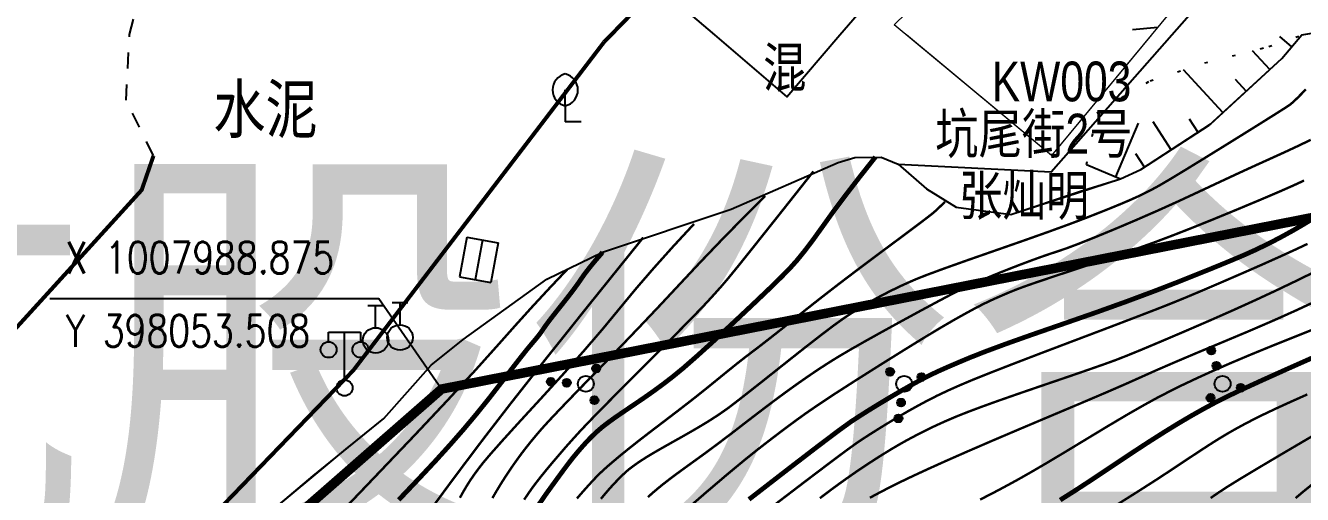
# Model space of a CAD drawing. Extents: x 396500 to 398250, y 1005980 to 1008200.
# Drawn here: x 398040.44 to 398080.55, y 1007985.56 to 1008000.3 of the extents above; entities that cross this region are included whole.
import ezdxf
from ezdxf.enums import TextEntityAlignment as Align

# ---------------------------------------------------------------- set-up
doc = ezdxf.new("R2010")
doc.units = 0
doc.header["$LTSCALE"] = 0.5
for name, pattern in [('X4', [1.6, 0, -1.6]), ('X5', [3, 2, -1]), ('X6', [2, 1, -1])]:
    doc.linetypes.add(name, pattern=pattern)
doc.layers.get('0').update_dxf_attribs({"linetype": 'CONTINUOUS'})
doc.layers.add('ASSIST', color=7, linetype='CONTINUOUS', plot=False)
for name, color, linetype in [('DGX', 2, 'CONTINUOUS'), ('DLDW', 11, 'CONTINUOUS'), ('DLSS', 4, 'CONTINUOUS'), ('DMTZ', 3, 'CONTINUOUS'), ('GXYZ', 2, 'CONTINUOUS'), ('JMD', 6, 'CONTINUOUS'), ('ZBTZ', 3, 'CONTINUOUS'), ('权属人', 160, 'CONTINUOUS'), ('用地红线', 1, 'CONTINUOUS'), ('编号', 90, 'CONTINUOUS'), ('门牌号', 1, 'CONTINUOUS')]:
    doc.layers.add(name, color=color, linetype=linetype)
doc.layers.add('绘图层', color=6, linetype='CONTINUOUS', lineweight=5)
doc.styles.add('HZ', font='rs.shx', dxfattribs={"width": 0.8, "bigfont": 'hztxt.shx'})
doc.styles.add('粗等线体', font='simhei.ttf')
doc.styles.add('细等线体', font='长等线体_0.TTF', dxfattribs={"width": 0.8})
doc.linetypes.add('10421', pattern='A,2,[150,AAA.SHX,S=1,R=0,X=0,Y=1],1e-11', length=2)
doc.linetypes.add('10422', pattern='A,2,[150,AAA.SHX,S=1,R=0,X=0,Y=1],2,[177,AAA.SHX,S=1,R=0,X=0,Y=0.8],1e-09', length=4)
doc.linetypes.add('1161', pattern='A,0,[149,AAA.SHX,S=0.15,R=0,X=0,Y=0],-1.6', length=1.6)

# ---------------------------------------------------------------- blocks, each defined once
blk = doc.blocks.new('gc097')
for p, q in [((-1, 2.9), (-1, 3.5)), ((-1, 3.5), (1, 3.5)), ((0, 0.5), (0, 3.5)), ((1, 3.5), (1, 2.9))]:
    blk.add_line(p, q)
for centre in [(-1, 2.4), (1, 2.4), (0, 0)]:
    blk.add_circle(centre, 0.5)
blk = doc.blocks.new('gc134')
for p, q in [((-0.5, 2.2), (0.5, 2.2)), ((0, 0.8), (0, 2.2))]:
    blk.add_line(p, q)
blk.add_circle((0, 0), 0.8)
blk = doc.blocks.new('gc143')
for p, q in [((0, 1), (0, 2)), ((0, 1), (0, 0)), ((1, 0), (0, 0))]:
    blk.add_line(p, q)
for centre, start, end in [((0.225, 2), 102.68038, 257.31962), ((-0.225, 2), 282.68038, 77.31962)]:
    blk.add_arc(centre, 1.025, start, end)
blk = doc.blocks.new('*U110')
at = {"linetype": 'Continuous'}
for points in [[(-0.147, 2.402), (-0.077, 1.962), (-0.077, 2.438)], [(-0.077, 2.438), (0, 1.95), (0, 2.45)], [(0, 1.95), (-0.077, 2.438), (-0.077, 1.962)], [(0, 2.45), (0.077, 1.962), (0.077, 2.438)], [(0.077, 1.962), (0, 2.45), (0, 1.95)], [(0.077, 2.438), (0.147, 1.998), (0.147, 2.402)], [(0.147, 1.998), (0.077, 2.438), (0.077, 1.962)], [(-0.25, 2.2), (-0.238, 2.123), (-0.238, 2.277)], [(-0.238, 2.277), (-0.202, 2.053), (-0.202, 2.347)], [(-0.202, 2.053), (-0.238, 2.277), (-0.238, 2.123)], [(-0.202, 2.347), (-0.147, 1.998), (-0.147, 2.402)], [(-0.147, 1.998), (-0.202, 2.347), (-0.202, 2.053)], [(-0.077, 1.962), (-0.147, 2.402), (-0.147, 1.998)], [(0.147, 2.402), (0.202, 2.053), (0.202, 2.347)], [(0.202, 2.053), (0.147, 2.402), (0.147, 1.998)], [(0.202, 2.347), (0.238, 2.123), (0.238, 2.277)], [(0.238, 2.123), (0.202, 2.347), (0.202, 2.053)], [(0.25, 2.2), (0.238, 2.277), (0.238, 2.123)]]:
    blk.add_solid(points, dxfattribs=at)
blk = doc.blocks.new('*U109')
at = {"linetype": 'Continuous'}
for points in [[(-0.25, 1.2), (-0.238, 1.123), (-0.238, 1.277)], [(-0.238, 1.277), (-0.202, 1.053), (-0.202, 1.347)], [(-0.202, 1.053), (-0.238, 1.277), (-0.238, 1.123)], [(-0.202, 1.347), (-0.147, 0.998), (-0.147, 1.402)], [(-0.147, 0.998), (-0.202, 1.347), (-0.202, 1.053)], [(-0.147, 1.402), (-0.077, 0.962), (-0.077, 1.438)], [(-0.077, 0.962), (-0.147, 1.402), (-0.147, 0.998)], [(-0.077, 1.438), (0, 0.95), (0, 1.45)], [(0, 0.95), (-0.077, 1.438), (-0.077, 0.962)], [(0, 1.45), (0.077, 0.962), (0.077, 1.438)], [(0.077, 0.962), (0, 1.45), (0, 0.95)], [(0.077, 1.438), (0.147, 0.998), (0.147, 1.402)], [(0.147, 0.998), (0.077, 1.438), (0.077, 0.962)], [(0.147, 1.402), (0.202, 1.053), (0.202, 1.347)], [(0.202, 1.053), (0.147, 1.402), (0.147, 0.998)], [(0.202, 1.347), (0.238, 1.123), (0.238, 1.277)], [(0.238, 1.123), (0.202, 1.347), (0.202, 1.053)], [(0.25, 1.2), (0.238, 1.277), (0.238, 1.123)]]:
    blk.add_solid(points, dxfattribs=at)
blk = doc.blocks.new('*U108')
at = {"linetype": 'Continuous'}
for points in [[(-1.25, -0.6), (-1.238, -0.677), (-1.238, -0.523)], [(-1.238, -0.523), (-1.202, -0.747), (-1.202, -0.453)], [(-1.202, -0.747), (-1.238, -0.523), (-1.238, -0.677)], [(-1.202, -0.453), (-1.147, -0.802), (-1.147, -0.398)], [(-1.147, -0.802), (-1.202, -0.453), (-1.202, -0.747)], [(-1.147, -0.398), (-1.077, -0.838), (-1.077, -0.362)], [(-1.077, -0.838), (-1.147, -0.398), (-1.147, -0.802)], [(-1.077, -0.362), (-1, -0.85), (-1, -0.35)], [(-1, -0.85), (-1.077, -0.362), (-1.077, -0.838)], [(-1, -0.35), (-0.923, -0.838), (-0.923, -0.362)], [(-0.923, -0.838), (-1, -0.35), (-1, -0.85)], [(-0.923, -0.362), (-0.853, -0.802), (-0.853, -0.398)], [(-0.853, -0.802), (-0.923, -0.362), (-0.923, -0.838)], [(-0.853, -0.398), (-0.798, -0.747), (-0.798, -0.453)], [(-0.798, -0.747), (-0.853, -0.398), (-0.853, -0.802)], [(-0.798, -0.453), (-0.762, -0.677), (-0.762, -0.523)], [(-0.762, -0.677), (-0.798, -0.453), (-0.798, -0.747)], [(-0.75, -0.6), (-0.762, -0.523), (-0.762, -0.677)]]:
    blk.add_solid(points, dxfattribs=at)
blk = doc.blocks.new('*U107')
at = {"linetype": 'Continuous'}
for points in [[(0.75, -0.6), (0.762, -0.677), (0.762, -0.523)], [(0.762, -0.523), (0.798, -0.747), (0.798, -0.453)], [(0.798, -0.747), (0.762, -0.523), (0.762, -0.677)], [(0.798, -0.453), (0.853, -0.802), (0.853, -0.398)], [(0.853, -0.802), (0.798, -0.453), (0.798, -0.747)], [(0.853, -0.398), (0.923, -0.838), (0.923, -0.362)], [(0.923, -0.838), (0.853, -0.398), (0.853, -0.802)], [(0.923, -0.362), (1, -0.85), (1, -0.35)], [(1, -0.85), (0.923, -0.362), (0.923, -0.838)], [(1, -0.35), (1.077, -0.838), (1.077, -0.362)], [(1.077, -0.838), (1, -0.35), (1, -0.85)], [(1.077, -0.362), (1.147, -0.802), (1.147, -0.398)], [(1.147, -0.802), (1.077, -0.362), (1.077, -0.838)], [(1.147, -0.398), (1.202, -0.747), (1.202, -0.453)], [(1.202, -0.747), (1.147, -0.398), (1.147, -0.802)], [(1.202, -0.453), (1.238, -0.677), (1.238, -0.523)], [(1.238, -0.677), (1.202, -0.453), (1.202, -0.747)], [(1.25, -0.6), (1.238, -0.523), (1.238, -0.677)]]:
    blk.add_solid(points, dxfattribs=at)
blk = doc.blocks.new('gc160')
for centre, radius in [((0, 2.2), 0.25), ((0, 1.2), 0.25), ((0, 0), 0.5), ((-1, -0.6), 0.25), ((1, -0.6), 0.25)]:
    blk.add_circle(centre, radius)
at = {"linetype": 'Continuous'}
for name in ['*U110', '*U109', '*U108', '*U107']:
    blk.add_blockref(name, (0, 0), dxfattribs=at)

msp = doc.modelspace()

# ---------------------------------------------------------------- linework, layer by layer
at = {"layer": 'ASSIST', "linetype": '1161', "flags": 128}
for points in [[(398080.53, 1008000), (398082.128, 1008000.272), (398084.318, 1008000.272), (398088.389, 1008000)], [(398000, 1007964.638), (398002.168, 1007963.109), (398006.983, 1007960.154), (398009.154, 1007959.706), (398011.329, 1007959.551), (398013.925, 1007959.904), (398015.195, 1007960.369), (398017.198, 1007961.027), (398018.989, 1007961.771), (398019.151, 1007961.85), (398020.688, 1007962.661), (398025.387, 1007965.49), (398027.295, 1007966.901), (398031.949, 1007970.615), (398037.841, 1007975.394), (398045.067, 1007981.711), (398046.746, 1007983.8), (398047.746, 1007984.695), (398050.497, 1007986.983), (398051.689, 1007987.949), (398053.183, 1007989.625), (398054.182, 1007990.427), (398056.817, 1007992.326), (398058.563, 1007993.174), (398062.599, 1007994.524), (398065.964, 1007995.993), (398066.482, 1007996.148), (398067.316, 1007996.159), (398067.851, 1007995.94), (398068.736, 1007995.167), (398069.667, 1007994.592), (398071.389, 1007994.364), (398074.835, 1007995.478), (398075.468, 1007995.772), (398077.668, 1007997.213), (398079.895, 1007999.26), (398080.53, 1008000)]]:
    msp.add_lwpolyline(points, dxfattribs=at)
at = {"layer": 'ASSIST', "linetype": 'X4'}
msp.add_lwpolyline([(398073.765, 1007995.926), (398074.092, 1007997.557), (398075.764, 1007998.564), (398077.477, 1007999.121), (398079.492, 1007999.635), (398080.53, 1008000)], dxfattribs=at)
at = {"layer": 'ASSIST', "linetype": 'Continuous', "flags": 128}
msp.add_lwpolyline([(398054.3, 1007993.651), (398054.069, 1007992.401)], dxfattribs=at)
at = {"layer": 'DGX', "linetype": 'Continuous', "const_width": 0.075}
for points in [[(398080.65, 1007998.291), (398080.527, 1007998.162), (398080.406, 1007998.039), (398080.303, 1007997.939), (398080.216, 1007997.861), (398080.148, 1007997.805), (398079.984, 1007997.697), (398079.613, 1007997.462), (398079.035, 1007997.1), (398078.249, 1007996.611), (398077.444, 1007996.113), (398076.806, 1007995.721), (398076.335, 1007995.437), (398076.032, 1007995.26), (398075.809, 1007995.139), (398075.582, 1007995.023), (398075.349, 1007994.912), (398075.112, 1007994.806), (398074.847, 1007994.693), (398074.533, 1007994.564), (398074.171, 1007994.419), (398073.759, 1007994.257), (398073.252, 1007994.065), (398072.604, 1007993.828), (398071.815, 1007993.548), (398070.884, 1007993.223), (398069.979, 1007992.907), (398069.264, 1007992.652), (398068.742, 1007992.459), (398068.411, 1007992.328), (398068.181, 1007992.227), (398067.962, 1007992.128), (398067.754, 1007992.029), (398067.556, 1007991.931), (398067.368, 1007991.834), (398067.186, 1007991.738), (398067.012, 1007991.642), (398066.845, 1007991.547), (398066.676, 1007991.446), (398066.494, 1007991.332), (398066.299, 1007991.206), (398066.093, 1007991.067), (398065.817, 1007990.868), (398065.414, 1007990.562), (398064.884, 1007990.15), (398064.228, 1007989.63), (398063.58, 1007989.115), (398063.075, 1007988.717), (398062.714, 1007988.435), (398062.496, 1007988.27), (398062.346, 1007988.164), (398062.188, 1007988.056), (398062.022, 1007987.948), (398061.85, 1007987.838), (398061.649, 1007987.717), (398061.402, 1007987.572), (398061.107, 1007987.403), (398060.765, 1007987.211), (398060.428, 1007987.021), (398060.148, 1007986.859), (398059.924, 1007986.724), (398059.757, 1007986.616), (398059.628, 1007986.528), (398059.519, 1007986.45), (398059.43, 1007986.384), (398059.36, 1007986.328), (398059.293, 1007986.269), (398059.212, 1007986.193), (398059.116, 1007986.099), (398059.007, 1007985.988), (398058.888, 1007985.863), (398058.766, 1007985.727), (398058.64, 1007985.581), (398058.511, 1007985.425)], [(398059.988, 1007985.482), (398060.153, 1007985.627), (398060.312, 1007985.762), (398060.466, 1007985.887), (398060.642, 1007986.024), (398060.865, 1007986.192), (398061.137, 1007986.391), (398061.456, 1007986.621), (398061.815, 1007986.881), (398062.204, 1007987.171), (398062.624, 1007987.489), (398063.075, 1007987.838), (398063.527, 1007988.185), (398063.948, 1007988.504), (398064.339, 1007988.792), (398064.699, 1007989.051), (398065.038, 1007989.287), (398065.364, 1007989.507), (398065.678, 1007989.71), (398065.978, 1007989.896), (398066.321, 1007990.098), (398066.762, 1007990.35), (398067.3, 1007990.65), (398067.936, 1007991), (398068.561, 1007991.34), (398069.065, 1007991.611), (398069.449, 1007991.814), (398069.713, 1007991.948), (398069.918, 1007992.046), (398070.129, 1007992.144), (398070.345, 1007992.241), (398070.566, 1007992.336), (398070.805, 1007992.436), (398071.075, 1007992.546), (398071.376, 1007992.665), (398071.708, 1007992.794), (398072.042, 1007992.919), (398072.347, 1007993.03), (398072.625, 1007993.126), (398072.873, 1007993.207), (398073.162, 1007993.306), (398073.559, 1007993.456), (398074.063, 1007993.658), (398074.676, 1007993.911), (398075.34, 1007994.193), (398076.001, 1007994.482), (398076.658, 1007994.779), (398077.311, 1007995.083), (398077.94, 1007995.378), (398078.526, 1007995.651), (398079.068, 1007995.9), (398079.567, 1007996.126), (398080.022, 1007996.333), (398080.435, 1007996.526), (398080.806, 1007996.705)], [(398056.1, 1007985.4), (398056.237, 1007985.603), (398056.356, 1007985.772), (398056.481, 1007985.938), (398056.631, 1007986.13), (398056.807, 1007986.346), (398057.009, 1007986.588), (398057.223, 1007986.839), (398057.434, 1007987.083), (398057.644, 1007987.318), (398057.851, 1007987.546), (398058.126, 1007987.837), (398058.538, 1007988.259), (398059.087, 1007988.815), (398059.773, 1007989.502), (398060.459, 1007990.189), (398061.008, 1007990.743), (398061.421, 1007991.163), (398061.698, 1007991.449), (398061.903, 1007991.669), (398062.103, 1007991.888), (398062.297, 1007992.107), (398062.485, 1007992.326), (398062.793, 1007992.702), (398063.345, 1007993.392), (398064.143, 1007994.396), (398065.185, 1007995.713)], [(398061.007, 1007984.927), (398061.766, 1007985.586), (398062.429, 1007986.151), (398062.996, 1007986.623), (398063.468, 1007987.001), (398063.88, 1007987.32), (398064.266, 1007987.613), (398064.627, 1007987.881), (398064.963, 1007988.123), (398065.349, 1007988.388), (398065.858, 1007988.725), (398066.491, 1007989.132), (398067.248, 1007989.611), (398068.01, 1007990.087), (398068.657, 1007990.486), (398069.189, 1007990.806), (398069.606, 1007991.049), (398069.945, 1007991.239), (398070.245, 1007991.402), (398070.505, 1007991.537), (398070.726, 1007991.644), (398070.927, 1007991.735), (398071.13, 1007991.824), (398071.334, 1007991.911), (398071.541, 1007991.995), (398071.816, 1007992.098), (398072.229, 1007992.242), (398072.779, 1007992.427), (398073.467, 1007992.654), (398074.188, 1007992.891), (398074.839, 1007993.111), (398075.421, 1007993.314), (398075.934, 1007993.498), (398076.452, 1007993.694), (398077.052, 1007993.929), (398077.733, 1007994.203), (398078.495, 1007994.517), (398079.229, 1007994.824), (398079.824, 1007995.078), (398080.279, 1007995.279), (398080.596, 1007995.426)], [(398063.67, 1007994.94), (398062.977, 1007994.248), (398062.305, 1007993.562), (398061.653, 1007992.882), (398061.02, 1007992.207), (398060.388, 1007991.529), (398059.737, 1007990.842), (398059.068, 1007990.144), (398058.38, 1007989.436), (398057.749, 1007988.787), (398057.25, 1007988.269), (398056.883, 1007987.881), (398056.648, 1007987.623), (398056.483, 1007987.431), (398056.325, 1007987.241), (398056.175, 1007987.053), (398056.032, 1007986.868), (398055.894, 1007986.679), (398055.756, 1007986.485), (398055.619, 1007986.284), (398055.483, 1007986.077), (398055.35, 1007985.867), (398055.224, 1007985.658), (398055.103, 1007985.449)], [(398069.317, 1007994.76), (398069.209, 1007994.652), (398069.108, 1007994.554), (398069.013, 1007994.466), (398068.924, 1007994.39), (398068.758, 1007994.26), (398068.434, 1007994.015), (398067.951, 1007993.653), (398067.308, 1007993.175), (398066.609, 1007992.652), (398065.953, 1007992.153), (398065.341, 1007991.678), (398064.772, 1007991.228), (398064.269, 1007990.826), (398063.852, 1007990.497), (398063.522, 1007990.24), (398063.28, 1007990.056), (398063.061, 1007989.89), (398062.803, 1007989.688), (398062.507, 1007989.45), (398062.172, 1007989.177), (398061.803, 1007988.877), (398061.404, 1007988.56), (398060.975, 1007988.227), (398060.516, 1007987.876), (398060.073, 1007987.539), (398059.693, 1007987.245), (398059.377, 1007986.995), (398059.122, 1007986.788), (398058.915, 1007986.614), (398058.738, 1007986.463), (398058.593, 1007986.333), (398058.478, 1007986.225), (398058.369, 1007986.116), (398058.242, 1007985.981), (398058.095, 1007985.82), (398057.929, 1007985.634), (398057.757, 1007985.435)], [(398061.435, 1007994.062), (398060.776, 1007993.351), (398060.168, 1007992.672), (398059.609, 1007992.025), (398059.101, 1007991.41), (398058.585, 1007990.784), (398058.001, 1007990.104), (398057.35, 1007989.37), (398056.631, 1007988.582), (398055.953, 1007987.845), (398055.424, 1007987.262), (398055.044, 1007986.834), (398054.813, 1007986.561), (398054.663, 1007986.368), (398054.525, 1007986.18), (398054.399, 1007985.996), (398054.286, 1007985.816), (398054.182, 1007985.638), (398054.081, 1007985.458)], [(398080.705, 1007993.436), (398080.322, 1007993.256), (398079.847, 1007993.039), (398079.281, 1007992.786), (398078.623, 1007992.498), (398077.961, 1007992.211), (398077.382, 1007991.963), (398076.887, 1007991.754), (398076.474, 1007991.585), (398076.001, 1007991.398), (398075.327, 1007991.138), (398074.45, 1007990.803), (398073.372, 1007990.395), (398072.288, 1007989.984), (398071.395, 1007989.641), (398070.693, 1007989.367), (398070.182, 1007989.162), (398069.782, 1007988.993), (398069.414, 1007988.829), (398069.078, 1007988.67), (398068.773, 1007988.515), (398068.481, 1007988.358), (398068.18, 1007988.191), (398067.872, 1007988.012), (398067.556, 1007987.823), (398067.252, 1007987.636), (398066.979, 1007987.465), (398066.736, 1007987.308), (398066.525, 1007987.166), (398066.211, 1007986.939), (398065.66, 1007986.527), (398064.872, 1007985.93), (398063.848, 1007985.148)], [(398080.843, 1007992.515), (398080.281, 1007992.241), (398079.696, 1007991.961), (398079.072, 1007991.671), (398078.391, 1007991.362), (398077.654, 1007991.036), (398076.861, 1007990.693), (398076.109, 1007990.372), (398075.494, 1007990.113), (398075.017, 1007989.918), (398074.677, 1007989.785), (398074.335, 1007989.661), (398073.848, 1007989.49), (398073.217, 1007989.272), (398072.442, 1007989.008), (398071.655, 1007988.738), (398070.988, 1007988.505), (398070.442, 1007988.308), (398070.015, 1007988.147), (398069.657, 1007988.004), (398069.318, 1007987.859), (398068.996, 1007987.712), (398068.692, 1007987.565), (398068.406, 1007987.418), (398068.138, 1007987.276), (398067.89, 1007987.137), (398067.66, 1007987.002), (398067.439, 1007986.867), (398067.218, 1007986.729), (398066.996, 1007986.586), (398066.773, 1007986.44), (398066.542, 1007986.284), (398066.294, 1007986.111), (398066.028, 1007985.922), (398065.746, 1007985.716), (398065.389, 1007985.445)], [(398066.96, 1007985.46), (398067.275, 1007985.628), (398067.577, 1007985.785), (398067.908, 1007985.95), (398068.312, 1007986.143), (398068.789, 1007986.364), (398069.339, 1007986.612), (398069.985, 1007986.897), (398070.749, 1007987.228), (398071.631, 1007987.604), (398072.632, 1007988.027), (398073.606, 1007988.438), (398074.411, 1007988.781), (398075.045, 1007989.057), (398075.509, 1007989.265), (398075.951, 1007989.463), (398076.52, 1007989.71), (398077.215, 1007990.005), (398078.037, 1007990.348), (398078.888, 1007990.705), (398079.67, 1007991.043), (398080.383, 1007991.363), (398081.026, 1007991.663)], [(398080.698, 1007988.706), (398080.156, 1007988.464), (398079.689, 1007988.25), (398079.296, 1007988.063), (398078.979, 1007987.905), (398078.706, 1007987.762), (398078.449, 1007987.622), (398078.207, 1007987.484), (398077.982, 1007987.35), (398077.729, 1007987.192), (398077.407, 1007986.984), (398077.016, 1007986.726), (398076.555, 1007986.419), (398076.004, 1007986.056), (398075.34, 1007985.631), (398074.565, 1007985.144)], [(398080.859, 1007985.885), (398080.568, 1007985.649), (398080.33, 1007985.448)]]:
    msp.add_lwpolyline(points, dxfattribs=at)
at = {"layer": 'DGX', "color": 3, "linetype": 'Continuous', "lineweight": -2, "const_width": 0.15}
for points in [[(398056.4, 1007985.009), (398056.777, 1007985.561), (398057.068, 1007985.964), (398057.307, 1007986.291), (398057.494, 1007986.541), (398057.63, 1007986.716), (398057.741, 1007986.85), (398057.853, 1007986.981), (398057.965, 1007987.109), (398058.079, 1007987.234), (398058.195, 1007987.354), (398058.315, 1007987.471), (398058.438, 1007987.583), (398058.566, 1007987.691), (398058.722, 1007987.811), (398058.931, 1007987.963), (398059.194, 1007988.144), (398059.509, 1007988.357), (398059.844, 1007988.584), (398060.164, 1007988.809), (398060.469, 1007989.033), (398060.758, 1007989.255), (398061.09, 1007989.527), (398061.519, 1007989.903), (398062.047, 1007990.38), (398062.673, 1007990.961), (398063.29, 1007991.541), (398063.792, 1007992.019), (398064.177, 1007992.395), (398064.446, 1007992.669), (398064.668, 1007992.917), (398064.911, 1007993.216), (398065.175, 1007993.564), (398065.461, 1007993.963), (398065.787, 1007994.419), (398066.175, 1007994.938), (398066.624, 1007995.521), (398067.135, 1007996.167)], [(398080.98, 1007994.292), (398080.605, 1007994.064), (398080.257, 1007993.861), (398079.938, 1007993.684), (398079.635, 1007993.524), (398079.335, 1007993.374), (398079.04, 1007993.233), (398078.749, 1007993.102), (398078.402, 1007992.954), (398077.94, 1007992.763), (398077.363, 1007992.529), (398076.67, 1007992.252), (398075.879, 1007991.946), (398075.011, 1007991.622), (398074.063, 1007991.282), (398073.037, 1007990.925), (398072.055, 1007990.585), (398071.24, 1007990.296), (398070.592, 1007990.056), (398070.112, 1007989.867), (398069.737, 1007989.71), (398069.406, 1007989.568), (398069.12, 1007989.44), (398068.878, 1007989.327), (398068.636, 1007989.205), (398068.349, 1007989.05), (398068.016, 1007988.862), (398067.638, 1007988.642), (398067.258, 1007988.414), (398066.918, 1007988.205), (398066.618, 1007988.015), (398066.359, 1007987.845), (398065.98, 1007987.571), (398065.321, 1007987.074), (398064.382, 1007986.353), (398063.162, 1007985.408)], [(398081.125, 1007989.975), (398080.083, 1007989.512), (398079.241, 1007989.133), (398078.6, 1007988.839), (398078.158, 1007988.628), (398077.808, 1007988.45), (398077.442, 1007988.253), (398077.058, 1007988.037), (398076.658, 1007987.801), (398076.218, 1007987.531), (398075.716, 1007987.212), (398075.15, 1007986.842), (398074.522, 1007986.422), (398073.906, 1007986.011), (398073.377, 1007985.666), (398072.935, 1007985.387)]]:
    msp.add_lwpolyline(points, dxfattribs=at)
at = {"layer": 'DGX', "linetype": 'Continuous', "const_width": 0.075, "flags": 128}
for points in [[(398059.84, 1007993.637), (398058.16, 1007991.55), (398056.766, 1007989.804), (398055.658, 1007988.397), (398054.836, 1007987.331), (398054.213, 1007986.505), (398053.701, 1007985.818), (398053.299, 1007985.271)], [(398050.214, 1007984.861), (398051.423, 1007986.127), (398052.668, 1007987.433), (398053.72, 1007988.551), (398054.579, 1007989.48), (398055.244, 1007990.222), (398055.809, 1007990.858), (398056.365, 1007991.473), (398056.914, 1007992.065), (398057.454, 1007992.635)], [(398070.422, 1007985.403), (398070.683, 1007985.535), (398070.967, 1007985.683), (398071.273, 1007985.847), (398071.6, 1007986.025), (398071.988, 1007986.245), (398072.477, 1007986.53), (398073.065, 1007986.881), (398073.753, 1007987.298), (398074.444, 1007987.716), (398075.045, 1007988.072), (398075.554, 1007988.364), (398075.971, 1007988.593), (398076.361, 1007988.795), (398076.784, 1007989.005), (398077.243, 1007989.222), (398077.736, 1007989.446), (398078.281, 1007989.686), (398078.896, 1007989.946), (398079.581, 1007990.227), (398080.335, 1007990.529), (398081.072, 1007990.824)], [(398077.662, 1007985.451), (398077.922, 1007985.63), (398078.18, 1007985.799), (398078.543, 1007986.024), (398079.121, 1007986.372), (398079.915, 1007986.843), (398080.924, 1007987.436)]]:
    msp.add_lwpolyline(points, dxfattribs=at)
at = {"layer": 'DGX', "color": 3, "linetype": 'Continuous', "lineweight": -2, "const_width": 0.15, "flags": 128}
msp.add_lwpolyline([(398058.563, 1007993.174), (398058.346, 1007992.923), (398058.162, 1007992.701), (398058.012, 1007992.508), (398057.896, 1007992.343), (398057.782, 1007992.177), (398057.637, 1007991.979), (398057.461, 1007991.75), (398057.254, 1007991.488), (398057.052, 1007991.234), (398056.892, 1007991.028), (398056.773, 1007990.868), (398056.696, 1007990.755), (398056.632, 1007990.661), (398056.553, 1007990.556), (398056.46, 1007990.441), (398056.353, 1007990.316), (398056.205, 1007990.139), (398055.991, 1007989.87), (398055.71, 1007989.508), (398055.363, 1007989.054), (398054.978, 1007988.558), (398054.587, 1007988.073), (398054.188, 1007987.598), (398053.781, 1007987.133), (398053.328, 1007986.633), (398052.787, 1007986.054), (398052.16, 1007985.394)], dxfattribs=at)
at = {"layer": 'DLDW', "color": 11, "linetype": 'Continuous'}
for p, q in [((398054.3, 1007993.651), (398055.283, 1007993.469)), ((398054.792, 1007993.56), (398054.561, 1007992.31)), ((398055.283, 1007993.469), (398055.052, 1007992.219)), ((398054.069, 1007992.401), (398055.052, 1007992.219))]:
    msp.add_line(p, q, dxfattribs=at)
at = {"layer": 'DLSS', "linetype": 'X6'}
for points in [[(398043.703, 1008000), (398043.703, 1008000.012), (398045.47, 1008007.007), (398048.124, 1008016.244), (398055.886, 1008029.078), (398061.456, 1008037.142), (398068.889, 1008047.974)], [(398044.456, 1007996.201), (398043.595, 1007997.948), (398043.703, 1008000)]]:
    msp.add_lwpolyline(points, dxfattribs=at)
at = {"layer": 'DLSS', "linetype": 'Continuous', "const_width": 0.125, "flags": 128}
for points in [[(398060.28, 1008001.492), (398058.827, 1008000)], [(398058.827, 1008000), (398058.605, 1007999.772)]]:
    msp.add_lwpolyline(points, dxfattribs=at)
at = {"layer": 'DLSS', "linetype": 'Continuous', "lineweight": 0, "const_width": 0.125, "flags": 128}
for points in [[(398000, 1007966.894), (398000.039, 1007966.866), (398008.255, 1007962.687, 0.071942), (398013.617, 1007961.983, 0.119879), (398018.637, 1007962.801), (398021.667, 1007964.275), (398024.952, 1007966.561), (398027.286, 1007968.669), (398043.423, 1007981.887), (398050.736, 1007989.464), (398058.605, 1007999.772)], [(398044.456, 1007996.201), (398044.086, 1007995.128), (398032.78, 1007982.702), (398025.551, 1007976.163), (398019.576, 1007972.527, -0.160729), (398013.643, 1007970.791, -0.112912), (398007.662, 1007971.417), (398004.83, 1007972.611), (398000, 1007975.14)]]:
    msp.add_lwpolyline(points, format="xyb", dxfattribs=at)
at = {"layer": 'DMTZ', "linetype": 'Continuous'}
for p, q in [((398080.212, 1007999.629), (398079.833, 1007999.955)), ((398079.517, 1007998.913), (398078.974, 1007999.503)), ((398078.045, 1007997.559), (398076.809, 1007998.904)), ((398078.781, 1007998.236), (398078.443, 1007998.604)), ((398077.266, 1007996.938), (398076.994, 1007997.357)), ((398074.688, 1007995.54), (398075.393, 1007997.23)), ((398076.427, 1007996.394), (398075.858, 1007997.272)), ((398075.587, 1007995.85), (398075.315, 1007996.27))]:
    msp.add_line(p, q, dxfattribs=at)
at = {"layer": 'DMTZ', "linetype": '10422', "flags": 128}
for points in [[(398076.442, 1008000), (398083.316, 1008007.806)], [(398067.851, 1007995.94), (398072.656, 1007995.7), (398076.442, 1008000)]]:
    msp.add_lwpolyline(points, dxfattribs=at)
at = {"layer": 'DMTZ', "linetype": '10421'}
for points in [[(398080.53, 1008000), (398082.128, 1008000.272), (398084.318, 1008000.272), (398088.389, 1008000)], [(398037.841, 1007975.394), (398040.975, 1007978.073), (398043.747, 1007980.468), (398045.067, 1007981.711), (398046.138, 1007983.092), (398046.746, 1007983.8), (398047.648, 1007984.611), (398049.47, 1007986.151), (398051.689, 1007987.949), (398053.183, 1007989.625), (398054.182, 1007990.427), (398056.817, 1007992.326), (398058.563, 1007993.174), (398062.599, 1007994.524), (398065.964, 1007995.993), (398066.482, 1007996.148), (398067.316, 1007996.159), (398067.851, 1007995.94), (398068.736, 1007995.167), (398069.667, 1007994.592), (398071.389, 1007994.364), (398073.548, 1007995.082), (398074.835, 1007995.478)]]:
    msp.add_lwpolyline(points, dxfattribs=at)
at = {"layer": 'DMTZ', "linetype": 'Continuous'}
msp.add_lwpolyline([(398073.765, 1007995.926), (398074.835, 1007995.478), (398075.468, 1007995.772), (398077.611, 1007997.162), (398079.895, 1007999.26), (398080.53, 1008000)], dxfattribs=at)
at = {"layer": 'JMD', "linetype": 'X5'}
msp.add_line((398076.005, 1008000.239), (398075.208, 1008000.164), dxfattribs=at)
at = {"layer": 'JMD', "linetype": 'Continuous', "lineweight": 0}
msp.add_lwpolyline([(398076.659, 1008011.94), (398077.266, 1008012.724), (398082.659, 1008008.299), (398072.661, 1007996.215), (398067.718, 1008000.321), (398072.305, 1008004.793), (398071.585, 1008005.391), (398069.375, 1008007.227), (398071.772, 1008010.443), (398071.596, 1008010.574), (398074.304, 1008013.839)], close=True, dxfattribs=at)
at = {"layer": 'JMD', "linetype": 'Continuous'}
for points in [[(398066.01, 1008000), (398066.963, 1008001.113), (398062.894, 1008004.599), (398060.278, 1008001.545), (398062.082, 1008000)], [(398062.082, 1008000), (398064.347, 1007998.059), (398066.01, 1008000)]]:
    msp.add_lwpolyline(points, dxfattribs=at)
at = {"layer": 'JMD', "linetype": 'Continuous', "lineweight": 0}
msp.add_lwpolyline([(398075.806, 1008000), (398072.661, 1007996.215), (398068.105, 1008000)], dxfattribs=at)
at = {"layer": '用地红线', "linetype": 'Continuous', "const_width": 0.3, "flags": 128}
msp.add_lwpolyline([(398194.596, 1008040.96), (398203.34, 1008029.936), (398203.726, 1008028.512), (398203.335, 1008026.495), (398201.788, 1008021.146), (398199.822, 1008019.316), (398188.449, 1008013.55), (398184.589, 1008013.008), (398180.191, 1008014.033), (398174.218, 1008018.658), (398174.212, 1008027.162), (398166.904, 1008022.356), (398123.58, 1007997.04), (398117.715, 1008001.526), (398053.508, 1007988.875), (398017.747, 1007957.596), (397994.886, 1007951.334), (397985.99, 1007958.873), (398036.822, 1008019.633), (398116.107, 1008119.268)], dxfattribs=at)
at = {"layer": '用地红线', "linetype": 'Continuous', "flags": 128}
msp.add_lwpolyline([(398053.508, 1007988.875), (398051.533, 1007991.705), (398041.199, 1007991.705)], dxfattribs=at)

# ---------------------------------------------------------------- block references
at = {"layer": 'DLDW', "linetype": 'Continuous', "xscale": 0.5, "yscale": 0.5}
msp.add_blockref('gc097', (398050.458, 1007988.911, 22.041), dxfattribs=at)
at = {"layer": 'GXYZ', "linetype": 'X5', "xscale": 0.5, "yscale": 0.5}
for p in [(398051.435, 1007990.403, 22.393), (398052.2, 1007990.494, 22.406)]:
    msp.add_blockref('gc134', p, dxfattribs=at)
at = {"layer": 'ZBTZ', "linetype": 'X5', "xscale": 0.5, "yscale": 0.5}
msp.add_blockref('gc143', (398057.389, 1007997.274, 22.824), dxfattribs=at)
at = {"layer": 'ZBTZ', "linetype": 'Continuous', "yscale": 0.5}
for p, xscale, rotation in [((398078.036, 1007989.039), 0.500000000002567, 18.68282113572497), ((398058.036, 1007989.039), 0.4999999999526792, 86.62434766382876), ((398068.036, 1007989.039), 0.5000000000017106, 170.4580828296221)]:
    msp.add_blockref('gc160', p, dxfattribs=dict(at, xscale=xscale, rotation=rotation))

# ---------------------------------------------------------------- texts
at = {"layer": 'DLSS', "linetype": 'Continuous', "style": '细等线体', "width": 0.8}
msp.add_text('水泥', height=1.5, dxfattribs=at).set_placement((398047.975, 1007997.702), align=Align.MIDDLE)
at = {"layer": 'JMD', "linetype": 'Continuous', "style": '细等线体', "width": 0.8}
msp.add_text('混', height=1.25, dxfattribs=at).set_placement((398064.964, 1007998.986), align=Align.MIDDLE_RIGHT)
at = {"layer": '权属人', "linetype": 'Continuous', "insert": (398069.755, 1007995.586), "char_height": 1.25, "attachment_point": 1, "style": '细等线体'}
msp.add_mtext_dynamic_manual_height_columns('张灿明', width=1.0889, gutter_width=1, heights=[0], dxfattribs=at).dxf.set("width", 4.65521)
at = {"layer": '用地红线', "linetype": 'Continuous', "style": 'HZ', "width": 0.8}
msp.add_text('X 1007988.875', height=1, dxfattribs=at).set_placement((398041.699, 1007992.205), align=Align.BOTTOM_LEFT)
msp.add_text('Y 398053.508', height=1, dxfattribs=at).set_placement((398041.699, 1007991.205), align=Align.TOP_LEFT)
at = {"layer": '绘图层', "color": 1, "linetype": 'Continuous', "style": '粗等线体'}
msp.add_text('珠海市香洲东坑股份合作公司叠加图8', height=10, dxfattribs=at).set_placement((398059.433, 1007990.193), align=Align.MIDDLE)
at = {"layer": '编号', "linetype": 'Continuous', "insert": (398070.786, 1007999.165), "char_height": 1.25, "attachment_point": 1, "style": '细等线体'}
msp.add_mtext_dynamic_manual_height_columns('KW003', width=0.93234, gutter_width=1, heights=[0], dxfattribs=at)
at = {"layer": '门牌号', "linetype": 'Continuous', "insert": (398069.01, 1007997.525), "char_height": 1.25, "attachment_point": 1, "style": '细等线体'}
msp.add_mtext_dynamic_manual_height_columns('坑尾街2号', width=3.98032, gutter_width=1, heights=[0], dxfattribs=at).dxf.set("width", 6.32442)

doc.saveas('drawing.dxf')
